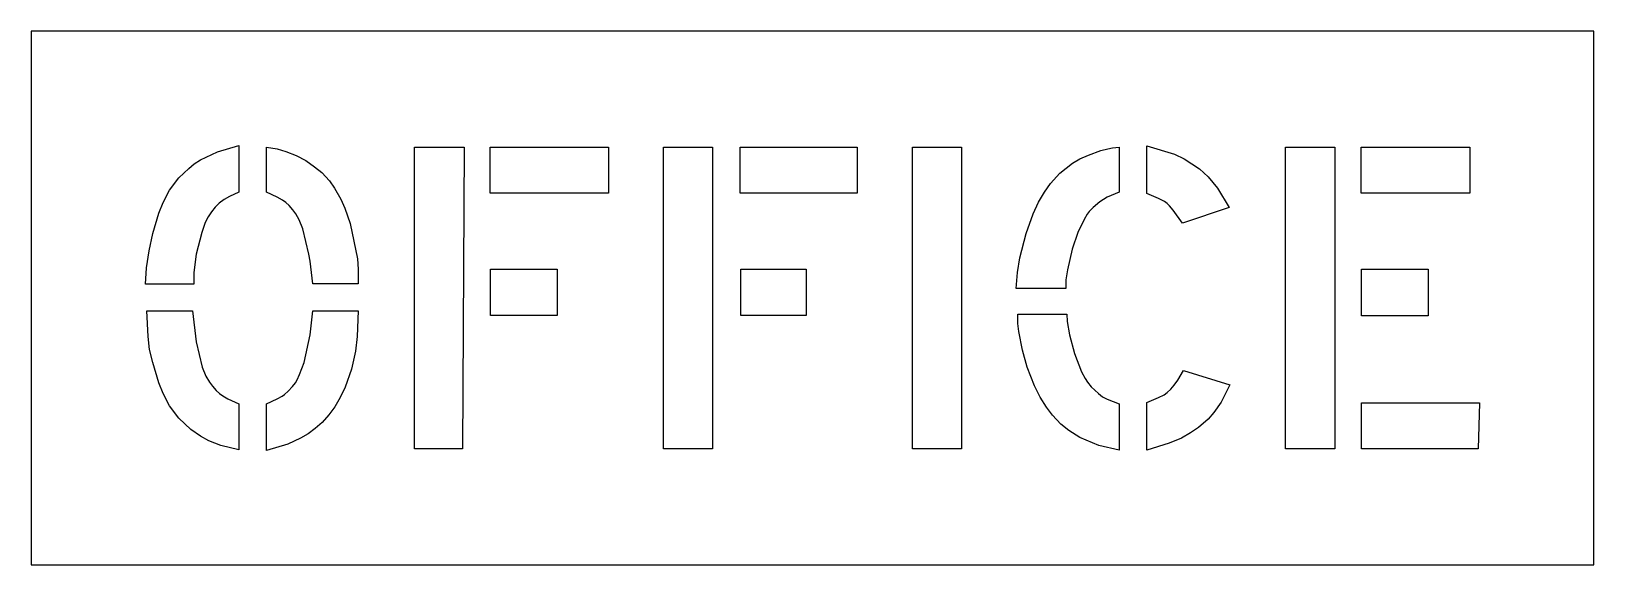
# Model space of a CAD drawing. Header units: inches. Extents: x 0 to 41, y 0 to 14.
import ezdxf

# ---------------------------------------------------------------- set-up
doc = ezdxf.new("R2010")
doc.units = ezdxf.units.IN
doc.header["$MEASUREMENT"] = 0
doc.layers.add('CUT', color=1, linetype='Continuous')

msp = doc.modelspace()

# ---------------------------------------------------------------- linework, layer by layer
at = {"layer": 'CUT'}
for points in [[(0, 0), (41, 0), (41, 14), (0, 14)], [(4.132, 10.401), (4.274, 10.52), (4.438, 10.627), (4.883, 10.838), (5.446, 11), (5.446, 9.776), (5.203, 9.664), (5.059, 9.581), (4.935, 9.491), (4.824, 9.385), (4.727, 9.265), (4.639, 9.13), (4.56, 8.979), (4.473, 8.715), (4.329, 8.146), (4.263, 7.673), (4.263, 7.366), (3, 7.366), (3.028, 7.791), (3.09, 8.234), (3.187, 8.692), (3.35, 9.225), (3.46, 9.508), (3.626, 9.826), (3.87, 10.151)], [(7.288, 8.146), (7.129, 8.811), (7.034, 9.052), (6.939, 9.211), (6.86, 9.318), (6.765, 9.426), (6.676, 9.51), (6.593, 9.57), (6.457, 9.644), (6.171, 9.776), (6.171, 10.956), (6.453, 10.912), (6.681, 10.844), (6.951, 10.739), (7.202, 10.606), (7.436, 10.446), (7.621, 10.292), (7.827, 10.072), (7.959, 9.885), (8.124, 9.593), (8.226, 9.361), (8.368, 8.958), (8.557, 8.027), (8.581, 7.761), (8.581, 7.368), (7.388, 7.368), (7.319, 7.968)], [(11.356, 10.954), (11.32, 3.046), (10.06, 3.046), (10.06, 10.954)], [(15.145, 10.955), (15.145, 9.753), (12.046, 9.753), (12.046, 10.955)], [(17.88, 10.954), (17.88, 3.046), (16.59, 3.046), (16.59, 10.954)], [(21.675, 10.955), (21.675, 9.754), (18.606, 9.754), (18.606, 10.955)], [(24.41, 10.954), (24.41, 3.046), (23.12, 3.046), (23.12, 10.954)], [(26.291, 9.206), (26.432, 9.512), (26.588, 9.78), (26.746, 10.004), (26.986, 10.272), (27.322, 10.538), (27.513, 10.651), (27.741, 10.748), (28.07, 10.867), (28.252, 10.917), (28.372, 10.939), (28.548, 10.956), (28.548, 9.776), (28.235, 9.642), (28.043, 9.522), (27.867, 9.373), (27.756, 9.266), (27.708, 9.202), (27.63, 9.058), (27.465, 8.722), (27.31, 8.279), (27.188, 7.735), (27.148, 7.478), (27.148, 7.25), (25.845, 7.25), (25.882, 7.673), (25.944, 8.057), (26.103, 8.692)], [(31.434, 9.378), (30.207, 8.964), (29.964, 9.307), (29.866, 9.42), (29.809, 9.477), (29.735, 9.533), (29.583, 9.613), (29.275, 9.742), (29.275, 10.992), (29.997, 10.777), (30.25, 10.656), (30.655, 10.39), (30.881, 10.18), (31.124, 9.885)], [(34.205, 10.954), (34.205, 3.046), (32.914, 3.046), (32.914, 10.954)], [(37.749, 10.955), (37.749, 9.754), (34.899, 9.754), (34.899, 10.955)], [(13.801, 7.755), (13.801, 6.542), (12.049, 6.542), (12.049, 7.755)], [(20.331, 7.755), (20.331, 6.537), (18.617, 6.537), (18.617, 7.755)], [(36.653, 7.755), (36.653, 6.535), (34.903, 6.535), (34.903, 7.755)], [(3.87, 3.849), (3.626, 4.174), (3.46, 4.492), (3.35, 4.775), (3.187, 5.308), (3.103, 5.651), (3.065, 5.99), (3.036, 6.662), (4.228, 6.662), (4.329, 5.854), (4.487, 5.189), (4.583, 4.948), (4.678, 4.789), (4.757, 4.682), (4.851, 4.574), (4.94, 4.49), (5.023, 4.43), (5.16, 4.356), (5.446, 4.224), (5.446, 3.013), (4.977, 3.133), (4.66, 3.253), (4.438, 3.373), (4.189, 3.546)], [(6.649, 4.472), (6.738, 4.556), (6.851, 4.676), (6.931, 4.774), (6.979, 4.851), (7.042, 4.993), (7.16, 5.308), (7.319, 6.032), (7.388, 6.662), (8.581, 6.662), (8.552, 5.99), (8.506, 5.607), (8.399, 5.13), (8.234, 4.661), (8.109, 4.385), (7.968, 4.146), (7.81, 3.93), (7.635, 3.736), (7.454, 3.572), (7.267, 3.438), (7.064, 3.318), (6.733, 3.162), (6.171, 3), (6.171, 4.224), (6.457, 4.356), (6.584, 4.424)], [(26.322, 4.698), (26.134, 5.189), (26.009, 5.633), (25.913, 6.121), (25.89, 6.327), (25.89, 6.573), (27.175, 6.573), (27.183, 6.387), (27.245, 6.032), (27.372, 5.544), (27.561, 5.066), (27.653, 4.889), (27.716, 4.79), (27.811, 4.672), (28.004, 4.492), (28.109, 4.41), (28.229, 4.342), (28.548, 4.224), (28.548, 3.008), (28.017, 3.133), (27.514, 3.341), (27.229, 3.521), (27.012, 3.693), (26.799, 3.921), (26.643, 4.131), (26.47, 4.4)], [(30.234, 5.094), (31.451, 4.72), (31.221, 4.268), (31.031, 3.997), (30.881, 3.82), (30.626, 3.602), (30.42, 3.46), (30.179, 3.322), (29.863, 3.191), (29.275, 3.006), (29.275, 4.258), (29.583, 4.387), (29.727, 4.46), (29.81, 4.52), (29.899, 4.604), (29.994, 4.712), (30.089, 4.848)], [(34.903, 4.248), (38, 4.248), (37.971, 3.045), (34.903, 3.045)]]:
    msp.add_lwpolyline(points, close=True, dxfattribs=at)

doc.saveas('drawing.dxf')
